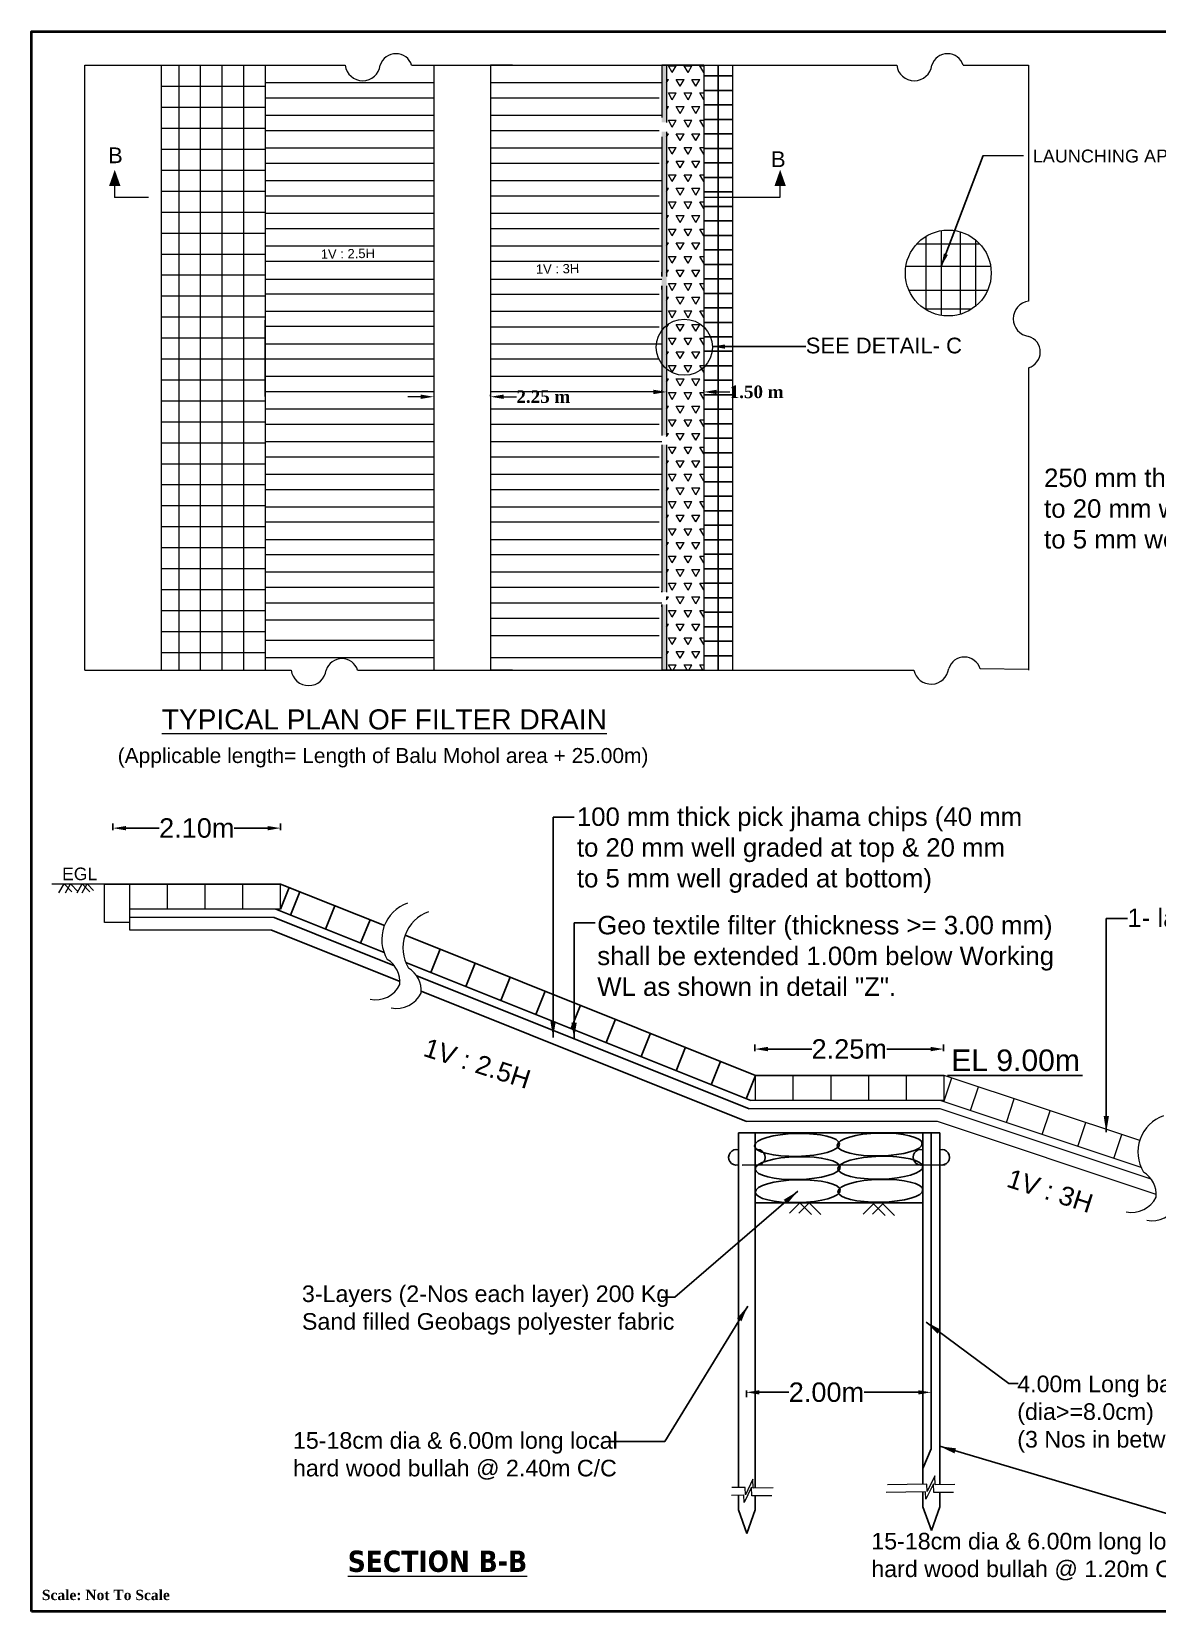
# Model space of a CAD drawing. Header units: inches. Extents: x -885 to 26362, y -28010 to 990.
# Drawn here: x 4227.8 to 4314.8, y -16490.8 to -16368.8 of the extents above; entities that cross this region are included whole.
import ezdxf

# ---------------------------------------------------------------- set-up
doc = ezdxf.new("R2010")
doc.units = ezdxf.units.IN
doc.header["$MEASUREMENT"] = 0
doc.header["$PDMODE"] = 3
doc.layers.add('Layer1', color=7, linetype='Continuous', lineweight=13)
doc.layers.add('LINE', color=7, linetype='Continuous')
doc.styles.add('dim', font='isocp.shx')
doc.styles.get("Standard").update_dxf_attribs({"font": 'arial.ttf'})
doc.styles.add('TIMES', font='ARIALN.TTF')
doc.dimstyles.new("Arshi's Style", dxfattribs={"dimtxt": 1.25, "dimasz": 1.25, "dimexe": 0.18, "dimexo": 2, "dimgap": 0.09, "dimtad": 0, "dimzin": 0, "dimdsep": 46, "dimtxsty": 'TIMES', "dimcen": 0.09, "dimadec": 4, "dimazin": 0, "dimtfac": 1, "dimtofl": 0, "dimtmove": 0, "dimatfit": 3, "dimfxl": 1, "dimtolj": 1, "dimtzin": 0, "dimarcsym": 0})
doc.dimstyles.get("Standard").update_dxf_attribs({"dimtxt": 0.18, "dimasz": 0.18, "dimexe": 0.18, "dimexo": 0.0625, "dimgap": 0.09, "dimtad": 0, "dimtih": 1, "dimtoh": 1, "dimdec": 4, "dimzin": 0, "dimdsep": 46, "dimtxsty": 'Standard', "dimcen": 0.09, "dimadec": 0, "dimazin": 0, "dimtfac": 1, "dimtdec": 4, "dimtofl": 0, "dimtmove": 0, "dimatfit": 3, "dimfxl": 1, "dimtolj": 1, "dimtzin": 0, "dimarcsym": 0})
doc.dimstyles.new('STANDARD$0', dxfattribs={"dimscale": 0, "dimtxt": 8, "dimasz": 8, "dimexe": 4, "dimexo": 0, "dimgap": 2, "dimtad": 1, "dimdec": 0, "dimzin": 0, "dimdsep": 46, "dimtxsty": 'dim', "dimblk": 'DOTSMALL', "dimcen": 1, "dimclrd": 6, "dimclre": 6, "dimclrt": 256, "dimadec": 0, "dimazin": 0, "dimtfac": 1, "dimtdec": 0, "dimtix": 1, "dimtofl": 0, "dimtmove": 1, "dimatfit": 3, "dimldrblk": 'DOTSMALL', "dimfxl": 6, "dimtolj": 1, "dimtzin": 0, "dimarcsym": 0})

# ---------------------------------------------------------------- blocks, each defined once
blk = doc.blocks.new('*D124')
at = {"layer": 'Defpoints', "color": 0, "linetype": 'ByBlock', "ltscale": 0.5, "transparency": 16777216}
for p in [(4283.07, -16462.61), (4297.35, -16462.8), (4297.35, -16473.89)]:
    blk.add_point(p, dxfattribs=at)
at = {"layer": 'LINE', "color": 0, "lineweight": -2, "ltscale": 0.5, "transparency": 16777216}
for p, q in [((4283.07, -16473.74), (4283.07, -16474.26)), ((4284.07, -16473.89), (4286.36, -16473.89)), ((4296.35, -16473.89), (4292.17, -16473.89)), ((4297.35, -16473.74), (4297.35, -16474.26))]:
    blk.add_line(p, q, dxfattribs=at)
at = {"layer": 'LINE', "color": 0, "linetype": 'ByBlock', "ltscale": 0.5, "transparency": 16777216}
for points in [[(4284.07, -16473.73), (4284.07, -16474.06), (4283.07, -16473.89)], [(4296.35, -16473.73), (4296.35, -16474.06), (4297.35, -16473.89)]]:
    blk.add_solid(points, dxfattribs=at)
at = {"layer": 'LINE', "color": 0, "linetype": 'ByBlock', "lineweight": 20, "ltscale": 0.5, "transparency": 16777216, "insert": (4289.26, -16473.89), "char_height": 1.5, "attachment_point": 5}
blk.add_mtext('\\A1;2.00m', dxfattribs=at)
blk = doc.blocks.new('*D129')
at = {"layer": 'Defpoints', "color": 0, "linetype": 'ByBlock', "ltscale": 0.5, "transparency": 16777216}
for p in [(4247.08, -16430.3), (4234.12, -16434.59), (4247.08, -16434.63)]:
    blk.add_point(p, dxfattribs=at)
at = {"layer": 'LINE', "color": 0, "lineweight": -2, "ltscale": 0.5, "transparency": 16777216}
for p, q in [((4234.12, -16430.45), (4234.12, -16429.94)), ((4247.08, -16430.45), (4247.08, -16429.94)), ((4235.12, -16430.3), (4237.69, -16430.3)), ((4246.08, -16430.3), (4243.5, -16430.3))]:
    blk.add_line(p, q, dxfattribs=at)
at = {"layer": 'LINE', "color": 0, "linetype": 'ByBlock', "ltscale": 0.5, "transparency": 16777216}
for points in [[(4235.12, -16430.14), (4235.12, -16430.47), (4234.12, -16430.3)], [(4246.08, -16430.14), (4246.08, -16430.47), (4247.08, -16430.3)]]:
    blk.add_solid(points, dxfattribs=at)
at = {"layer": 'LINE', "color": 0, "linetype": 'ByBlock', "lineweight": 20, "ltscale": 0.5, "transparency": 16777216, "insert": (4240.6, -16430.3), "char_height": 0.85, "attachment_point": 5}
blk.add_mtext('\\A1;{\\H1.765x;2.10m}', dxfattribs=at)
blk = doc.blocks.new('*D122')
at = {"layer": 'Defpoints', "color": 0, "linetype": 'ByBlock', "ltscale": 0.5, "transparency": 16777216}
for p in [(4298.31, -16447.37), (4283.73, -16451.7), (4298.31, -16451.7)]:
    blk.add_point(p, dxfattribs=at)
at = {"layer": 'LINE', "color": 0, "lineweight": -2, "ltscale": 0.5, "transparency": 16777216}
for p, q in [((4283.73, -16447.52), (4283.73, -16447.01)), ((4298.31, -16447.52), (4298.31, -16447.01)), ((4284.73, -16447.37), (4288.12, -16447.37)), ((4297.31, -16447.37), (4293.93, -16447.37))]:
    blk.add_line(p, q, dxfattribs=at)
at = {"layer": 'LINE', "color": 0, "linetype": 'ByBlock', "ltscale": 0.5, "transparency": 16777216}
for points in [[(4284.73, -16447.2), (4284.73, -16447.54), (4283.73, -16447.37)], [(4297.31, -16447.2), (4297.31, -16447.54), (4298.31, -16447.37)]]:
    blk.add_solid(points, dxfattribs=at)
at = {"layer": 'LINE', "color": 0, "linetype": 'ByBlock', "lineweight": 20, "ltscale": 0.5, "transparency": 16777216, "insert": (4291.02, -16447.37), "char_height": 0.85, "attachment_point": 5}
blk.add_mtext('\\A1;{\\H1.765x;2.25m}', dxfattribs=at)

msp = doc.modelspace()

# ---------------------------------------------------------------- hatches: boundary and pattern name
at = {"linetype": 'Continuous', "lineweight": 20, "ltscale": 0.5}
h = msp.add_hatch(dxfattribs=at)
h.set_pattern_fill('AR-SAND', color=0, scale=0.162)
h.set_pattern_definition([(37.5, (1524.6409, -14653.64669), (-0.010204924, 0.31214545), [0, -0.24624, 0, -0.2754, 0, -0.26325]), (7.5, (1524.6409, -14653.6467), (0.286703826, 0.45718766), [0, -0.13284, 0, -0.22194, 0, -0.08505]), (327.5, (1524.44163, -14653.64669), (0.504490982, 0.000916767), [0, -0.081, 0, -0.2916, 0, -0.3807]), (317.5, (1524.44163, -14653.6467), (0.48699251, 0.14218344), [0, -0.0405, 0, -0.19116, 0, -0.2187])])
h.paths.add_polyline_path([(4276.534288, -16375.77531), (4276.903615, -16375.77531), (4276.903615, -16371.36383), (4276.534288, -16371.36383)])
h.paths.add_polyline_path([(4276.534288, -16399.956517), (4276.903615, -16399.956517), (4276.903615, -16376.50431), (4276.534288, -16376.50431)])
h.paths.add_polyline_path([(4276.903615, -16413.035871), (4276.534288, -16413.035871), (4276.534288, -16418.096986), (4276.903615, -16418.096986)])
h.paths.add_polyline_path([(4276.534288, -16412.057739), (4276.903615, -16412.057739), (4276.903615, -16400.685517), (4276.534288, -16400.685517)])
h = msp.add_hatch(dxfattribs=at)
h.set_pattern_fill('TRIANG', color=0, scale=3.24)
h.set_pattern_definition([(60, (1511.3977, -14653.6467), (-0.6075, 1.05222086), [0.6075, -0.6075]), (120, (1511.3977, -14653.6467), (-1.215, 7e-10), [0.6075, -0.6075]), (0, (1511.094, -14653.1206), (0.6075, 1.05222086), [0.6075, -0.6075])])
h.paths.add_polyline_path([(4276.903615, -16371.36383), (4276.903615, -16418.096986), (4279.773277, -16418.096986), (4279.773277, -16371.36383)])

# ---------------------------------------------------------------- linework, layer by layer
at = {"color": 0, "linetype": 'Continuous', "lineweight": 20, "ltscale": 0.5}
for p, q in [((4231.953132, -16371.36383), (4252.061909, -16371.36383)), ((4231.953132, -16393.728413), (4231.953132, -16371.36383)), ((4237.854521, -16371.36383), (4237.854521, -16418.096986)), ((4239.204228, -16371.36383), (4239.204228, -16418.096986)), ((4240.871763, -16371.36383), (4240.871763, -16418.096986)), ((4242.539299, -16371.36383), (4242.539299, -16418.096986)), ((4242.539299, -16371.36383), (4242.539299, -16418.096986)), ((4244.206835, -16371.36383), (4244.206835, -16418.096986)), ((4245.874371, -16371.36383), (4245.874371, -16418.096986)), ((4257.20539, -16371.36383), (4294.686189, -16371.36383)), ((4258.924224, -16371.36383), (4258.924224, -16418.096986)), ((4263.291142, -16371.36383), (4263.291142, -16418.096986)), ((4264.992141, -16371.36383), (4263.291142, -16371.36383)), ((4263.660468, -16371.36383), (4263.291142, -16371.36383)), ((4264.610303, -16371.36383), (4263.660468, -16371.36383)), ((4264.992141, -16371.36383), (4264.610303, -16371.36383)), ((4276.534288, -16371.36383), (4276.534288, -16375.39461)), ((4279.773277, -16371.36383), (4276.534288, -16371.36383)), ((4276.903615, -16371.36383), (4276.903615, -16375.77531)), ((4279.773277, -16371.36383), (4279.773277, -16418.096986)), ((4299.829671, -16371.36383), (4304.882296, -16371.36383)), ((4304.882296, -16371.36383), (4304.882296, -16389.586927)), ((4237.854521, -16372.98383), (4245.874371, -16372.98383)), ((4237.854521, -16374.60383), (4245.874371, -16374.60383)), ((4237.854521, -16376.22383), (4245.874371, -16376.22383)), ((4276.534288, -16376.88501), (4276.534288, -16387.669362)), ((4276.903615, -16376.50431), (4276.903615, -16387.669362)), ((4237.854521, -16377.84383), (4245.874371, -16377.84383)), ((4301.373206, -16378.336524), (4304.491767, -16378.336524)), ((4237.854521, -16379.46383), (4245.874371, -16379.46383)), ((4234.243052, -16380.699172), (4234.243052, -16381.575308)), ((4237.854521, -16381.08383), (4245.874371, -16381.08383)), ((4285.662754, -16380.699172), (4285.662754, -16381.575308)), ((4236.857681, -16381.575308), (4234.243052, -16381.575308)), ((4285.662754, -16381.575308), (4279.773277, -16381.575308)), ((4237.854521, -16382.70383), (4245.874371, -16382.70383)), ((4237.854521, -16384.32383), (4245.874371, -16384.32383)), ((4296.932239, -16384.591244), (4296.932239, -16390.239151)), ((4298.132525, -16384.141794), (4298.132525, -16390.688601)), ((4299.603796, -16384.230273), (4299.603796, -16390.600123)), ((4300.76535, -16384.839455), (4300.76535, -16389.99094)), ((4237.854521, -16385.94383), (4245.874371, -16385.94383)), ((4296.240071, -16385.160318), (4301.107863, -16385.160318)), ((4295.397213, -16386.894415), (4301.950721, -16386.894415)), ((4237.854521, -16387.56383), (4245.874371, -16387.56383)), ((4276.534288, -16387.669362), (4276.534288, -16387.357963)), ((4276.534288, -16388.398362), (4276.534288, -16399.956517)), ((4276.534288, -16388.65431), (4276.534288, -16388.398362)), ((4276.534288, -16388.698817), (4276.534288, -16388.398362)), ((4276.903615, -16388.398362), (4276.903615, -16400.046018)), ((4237.854521, -16389.18383), (4245.874371, -16389.18383)), ((4301.711179, -16388.75074), (4295.636755, -16388.75074)), ((4237.854521, -16390.80383), (4245.874371, -16390.80383)), ((4300.474294, -16390.202159), (4296.87364, -16390.202159)), ((4245.874371, -16396.945758), (4245.874371, -16391.060881)), ((4237.854521, -16392.42383), (4245.874371, -16392.42383)), ((4231.953132, -16418.096986), (4231.953132, -16393.728413)), ((4237.854521, -16394.04383), (4245.874371, -16394.04383)), ((4237.854521, -16395.66383), (4245.874371, -16395.66383)), ((4276.534288, -16394.781033), (4276.534288, -16395.396635)), ((4279.773277, -16394.781033), (4279.773277, -16395.396635)), ((4304.882296, -16394.730408), (4304.882296, -16418.096986)), ((4257.911724, -16396.972807), (4256.899224, -16396.972807)), ((4263.291142, -16396.922182), (4263.291142, -16396.827007)), ((4264.303642, -16396.972807), (4265.316142, -16396.972807)), ((4275.891115, -16396.601441), (4274.878615, -16396.601441)), ((4276.534288, -16396.550816), (4276.534288, -16396.455641)), ((4279.773277, -16396.550816), (4279.773277, -16396.455641)), ((4280.785777, -16396.601441), (4281.798277, -16396.601441)), ((4237.854521, -16397.28383), (4245.874371, -16397.28383)), ((4237.854521, -16398.90383), (4245.874371, -16398.90383)), ((4237.854521, -16400.52383), (4245.874371, -16400.52383)), ((4276.534288, -16400.685517), (4276.534288, -16412.057739)), ((4276.903615, -16400.685517), (4276.903615, -16412.057739)), ((4237.854521, -16402.14383), (4245.874371, -16402.14383)), ((4237.854521, -16403.76383), (4245.874371, -16403.76383)), ((4237.854521, -16405.38383), (4245.874371, -16405.38383)), ((4237.854521, -16407.00383), (4245.874371, -16407.00383)), ((4237.854521, -16408.62383), (4245.874371, -16408.62383)), ((4237.854521, -16410.24383), (4245.874371, -16410.24383)), ((4237.854521, -16411.86383), (4245.874371, -16411.86383)), ((4276.534288, -16412.057739), (4276.534288, -16411.98231)), ((4276.903615, -16412.433861), (4276.903615, -16412.672669)), ((4237.854521, -16413.48383), (4245.874371, -16413.48383)), ((4276.534288, -16413.035871), (4276.534288, -16418.096986)), ((4276.534288, -16413.19731), (4276.534288, -16413.035871)), ((4276.903615, -16413.035871), (4276.903615, -16418.096986)), ((4237.854521, -16415.10383), (4245.874371, -16415.10383)), ((4245.874371, -16415.774399), (4258.924224, -16415.774399)), ((4237.854521, -16416.72383), (4245.874371, -16416.72383)), ((4231.953132, -16418.096986), (4247.888399, -16418.096986)), ((4253.031881, -16418.096986), (4296.005399, -16418.096986)), ((4264.992141, -16418.096986), (4263.291142, -16418.096986)), ((4263.291142, -16418.096986), (4279.773277, -16418.096986)), ((4264.992141, -16418.096986), (4263.291142, -16418.096986)), ((4263.660468, -16418.096986), (4263.291142, -16418.096986)), ((4264.610303, -16418.096986), (4263.660468, -16418.096986)), ((4264.992141, -16418.096986), (4264.610303, -16418.096986)), ((4279.773277, -16418.096986), (4276.534288, -16418.096986)), ((4304.882296, -16418.032378), (4301.129266, -16417.984388)), ((4298.330179, -16451.437245), (4298.943864, -16449.596187)), ((4313.469092, -16454.43793), (4298.359605, -16449.401434)), ((4300.398251, -16452.126603), (4301.011937, -16450.285545)), ((4314.36047, -16457.429525), (4298.052197, -16451.993434)), ((4313.580696, -16456.520751), (4298.054746, -16451.345434)), ((4303.164611, -16453.048723), (4303.778297, -16451.207665)), ((4314.745011, -16458.597149), (4297.849867, -16452.965434)), ((4305.930972, -16453.970843), (4306.544658, -16452.129785)), ((4308.697332, -16454.892963), (4309.311018, -16453.051905)), ((4311.463693, -16455.815083), (4312.077379, -16453.974025))]:
    msp.add_line(p, q, dxfattribs=at)
at = {"color": 0, "linetype": 'Continuous', "lineweight": 9, "ltscale": 0.5}
for p, q in [((4245.874371, -16372.705682), (4258.924224, -16372.705682)), ((4263.291142, -16372.705682), (4276.534288, -16372.705682)), ((4245.874371, -16373.884489), (4258.924224, -16373.884489)), ((4263.291142, -16373.884489), (4276.340995, -16373.884489)), ((4245.874371, -16375.226341), (4258.924224, -16375.226341)), ((4263.291142, -16375.226341), (4276.534288, -16375.226341)), ((4245.874371, -16376.405148), (4258.924224, -16376.405148)), ((4263.291142, -16376.405148), (4276.340995, -16376.405148)), ((4245.874371, -16377.747), (4258.924224, -16377.747)), ((4263.291142, -16377.747), (4276.534288, -16377.747)), ((4245.874371, -16378.925807), (4258.924224, -16378.925807)), ((4263.291142, -16378.925807), (4276.340995, -16378.925807)), ((4245.874371, -16380.26766), (4258.924224, -16380.26766)), ((4263.291142, -16380.26766), (4276.534288, -16380.26766)), ((4245.874371, -16381.446466), (4258.924224, -16381.446466)), ((4263.291142, -16381.446466), (4276.340995, -16381.446466)), ((4245.874371, -16382.788319), (4258.924224, -16382.788319)), ((4263.291142, -16382.788319), (4276.534288, -16382.788319)), ((4245.874371, -16383.967125), (4258.924224, -16383.967125)), ((4263.291142, -16383.967125), (4276.340995, -16383.967125)), ((4245.874371, -16385.308978), (4258.924224, -16385.308978)), ((4263.291142, -16385.308978), (4276.534288, -16385.308978)), ((4245.874371, -16386.487784), (4258.924224, -16386.487784)), ((4263.291142, -16386.487784), (4276.340995, -16386.487784)), ((4245.874371, -16387.876226), (4258.924224, -16387.876226)), ((4263.291142, -16387.876226), (4276.534288, -16387.876226)), ((4245.874371, -16389.008443), (4258.924224, -16389.008443)), ((4263.291142, -16389.055033), (4276.340995, -16389.055033)), ((4245.874371, -16390.350296), (4258.924224, -16390.350296)), ((4263.291142, -16390.350296), (4276.534288, -16390.350296)), ((4245.874371, -16391.529102), (4258.924224, -16391.529102)), ((4263.291142, -16391.575692), (4276.340995, -16391.575692)), ((4245.874371, -16392.870955), (4258.924224, -16392.870955)), ((4263.291142, -16392.870955), (4276.534288, -16392.870955)), ((4245.874371, -16394.049762), (4258.924224, -16394.049762)), ((4263.291142, -16394.049762), (4276.340995, -16394.049762)), ((4245.874371, -16395.385682), (4258.924224, -16395.385682)), ((4263.291142, -16395.385682), (4276.534288, -16395.385682)), ((4245.874371, -16396.564489), (4258.924224, -16396.564489)), ((4263.291142, -16396.570421), (4276.340995, -16396.570421)), ((4245.874371, -16397.906341), (4258.924224, -16397.906341)), ((4263.291142, -16397.906341), (4276.534288, -16397.906341)), ((4245.874371, -16399.085148), (4258.924224, -16399.085148)), ((4263.291142, -16399.085148), (4276.340995, -16399.085148)), ((4245.874371, -16400.427), (4258.924224, -16400.427)), ((4263.291142, -16400.427), (4276.534288, -16400.427)), ((4245.874371, -16401.605807), (4258.924224, -16401.605807)), ((4263.291142, -16401.605807), (4276.340995, -16401.605807)), ((4245.874371, -16402.94766), (4258.924224, -16402.94766)), ((4263.291142, -16402.94766), (4276.534288, -16402.94766)), ((4245.874371, -16404.126466), (4258.924224, -16404.126466)), ((4263.291142, -16404.126466), (4276.340995, -16404.126466)), ((4245.874371, -16405.468319), (4258.924224, -16405.468319)), ((4263.291142, -16405.468319), (4276.534288, -16405.468319)), ((4245.874371, -16406.647125), (4258.924224, -16406.647125)), ((4263.291142, -16406.647125), (4276.340995, -16406.647125)), ((4245.874371, -16407.988978), (4258.924224, -16407.988978)), ((4263.291142, -16407.988978), (4276.534288, -16407.988978)), ((4245.874371, -16409.167784), (4258.924224, -16409.167784)), ((4263.291142, -16409.167784), (4276.340995, -16409.167784)), ((4245.874371, -16410.509637), (4258.924224, -16410.509637)), ((4263.291142, -16410.509637), (4276.534288, -16410.509637)), ((4245.874371, -16411.688443), (4258.924224, -16411.688443)), ((4263.291142, -16411.688443), (4276.340995, -16411.688443)), ((4245.874371, -16412.906929), (4258.924224, -16412.906929)), ((4263.291142, -16412.906929), (4276.534288, -16412.906929)), ((4263.291142, -16414.085736), (4276.340995, -16414.085736)), ((4245.874371, -16414.209102), (4258.924224, -16414.209102)), ((4263.291142, -16415.426628), (4276.340995, -16415.426628)), ((4245.874371, -16417.116251), (4258.924224, -16417.116251)), ((4263.291142, -16417.116251), (4276.534288, -16417.116251))]:
    msp.add_line(p, q, dxfattribs=at)
at = {"linetype": 'ByBlock', "lineweight": 20, "ltscale": 0.5}
msp.add_line((4238.986504, -16434.626383), (4229.397742, -16434.626383), dxfattribs=at)
at = {"color": 0, "linetype": 'Continuous', "lineweight": -3, "ltscale": 0.5}
for p, q in [((4233.469949, -16434.626383), (4247.077949, -16434.626383)), ((4255.093891, -16437.832759), (4247.077949, -16434.626383)), ((4247.077949, -16436.570383), (4247.748294, -16434.894521)), ((4248.571599, -16435.223842), (4247.849615, -16437.028801)), ((4255.869455, -16440.934654), (4246.578775, -16437.218383)), ((4255.071231, -16439.917447), (4246.703569, -16436.570383)), ((4251.279037, -16436.306818), (4250.557053, -16438.111776)), ((4253.986475, -16437.389793), (4253.264491, -16439.194752)), ((4256.30638, -16442.1563), (4246.369829, -16438.18168)), ((4283.779605, -16449.401434), (4256.705225, -16438.571682)), ((4259.412663, -16439.654657), (4258.690679, -16441.459616)), ((4283.405225, -16451.345434), (4256.749993, -16440.683341)), ((4262.120101, -16440.737633), (4261.398117, -16442.542591)), ((4283.280431, -16451.993434), (4257.597822, -16441.72039)), ((4264.827539, -16441.820608), (4264.105555, -16443.625566)), ((4283.093241, -16452.965434), (4257.946034, -16442.906551)), ((4267.534977, -16442.903583), (4266.812993, -16444.708542)), ((4270.242415, -16443.986558), (4269.520431, -16445.791517)), ((4272.949853, -16445.069533), (4272.227869, -16446.874492)), ((4275.657291, -16446.152509), (4274.935307, -16447.957467)), ((4278.364729, -16447.235484), (4277.642746, -16449.040442)), ((4281.072167, -16448.318459), (4280.350184, -16450.123418)), ((4283.779605, -16449.401434), (4283.057622, -16451.206393)), ((4283.779605, -16449.401434), (4298.359605, -16449.401434)), ((4298.603669, -16449.401434), (4309.042972, -16449.401434)), ((4282.461582, -16453.852567), (4283.757582, -16453.852567)), ((4282.461582, -16453.852567), (4282.461582, -16481.249266)), ((4283.757582, -16453.852567), (4283.757582, -16481.285906)), ((4283.757582, -16453.852567), (4285.933593, -16453.852567)), ((4285.933593, -16453.852567), (4298.013582, -16453.852567)), ((4296.717582, -16453.852567), (4296.717582, -16480.989054)), ((4297.348865, -16453.852567), (4297.348865, -16478.26118)), ((4298.013582, -16453.852567), (4298.013582, -16481.027519)), ((4282.735119, -16456.332076), (4298.429572, -16456.307591)), ((4283.757582, -16459.26036), (4296.717582, -16459.26036)), ((4287.200401, -16459.243871), (4286.40141, -16460.037015)), ((4286.40141, -16460.037015), (4287.200401, -16459.243871)), ((4287.925728, -16459.243871), (4287.126737, -16460.037015)), ((4287.126737, -16460.037015), (4287.925728, -16459.243871)), ((4287.200401, -16459.243871), (4288.100348, -16460.147171)), ((4287.925728, -16459.243871), (4288.825675, -16460.147171)), ((4292.896959, -16459.330685), (4292.097967, -16460.123829)), ((4292.097967, -16460.123829), (4292.896959, -16459.330685)), ((4293.622286, -16459.330685), (4292.823294, -16460.123829)), ((4292.823294, -16460.123829), (4293.622286, -16459.330685)), ((4292.896959, -16459.330685), (4293.796906, -16460.233985)), ((4293.622286, -16459.330685), (4294.522233, -16460.233985)), ((4297.348865, -16478.26118), (4296.717582, -16479.772567)), ((4282.461582, -16481.843169), (4282.461582, -16482.974141)), ((4283.757582, -16481.880754), (4283.757582, -16482.974141)), ((4296.717582, -16481.582956), (4296.717582, -16482.745689)), ((4298.013582, -16481.622366), (4298.013582, -16482.745689)), ((4282.461582, -16482.974141), (4283.109582, -16484.797025)), ((4283.109582, -16484.797025), (4283.757582, -16482.974141)), ((4296.717582, -16482.745689), (4297.365582, -16484.568574)), ((4297.365582, -16484.568574), (4298.013582, -16482.745689))]:
    msp.add_line(p, q, dxfattribs=at)
at = {"color": 0, "linetype": 'Continuous', "lineweight": 20, "ltscale": 0.5}
for points in [[(4279.773277, -16372.187482), (4280.893021, -16372.187482), (4280.893021, -16371.36383)], [(4279.773277, -16371.36383), (4279.773277, -16372.187482)], [(4280.893363, -16372.187482), (4282.013107, -16372.187482), (4282.013107, -16371.36383)], [(4280.893363, -16371.36383), (4280.893363, -16372.187482)], [(4279.773277, -16373.307226), (4280.893021, -16373.307226), (4280.893021, -16372.187482), (4279.773277, -16372.187482), (4279.773277, -16373.307226)], [(4280.893363, -16373.307226), (4282.013107, -16373.307226), (4282.013107, -16372.187482), (4280.893363, -16372.187482), (4280.893363, -16373.307226)], [(4279.773277, -16374.42697), (4280.893021, -16374.42697), (4280.893021, -16373.307226), (4279.773277, -16373.307226), (4279.773277, -16374.42697)], [(4280.893363, -16374.42697), (4282.013107, -16374.42697), (4282.013107, -16373.307226), (4280.893363, -16373.307226), (4280.893363, -16374.42697)], [(4279.773277, -16375.546714), (4280.893021, -16375.546714), (4280.893021, -16374.42697), (4279.773277, -16374.42697), (4279.773277, -16375.546714)], [(4280.893363, -16375.546714), (4282.013107, -16375.546714), (4282.013107, -16374.42697), (4280.893363, -16374.42697), (4280.893363, -16375.546714)], [(4279.773277, -16376.666458), (4280.893021, -16376.666458), (4280.893021, -16375.546714), (4279.773277, -16375.546714), (4279.773277, -16376.666458)], [(4280.893363, -16376.666458), (4282.013107, -16376.666458), (4282.013107, -16375.546714), (4280.893363, -16375.546714), (4280.893363, -16376.666458)], [(4279.773277, -16377.786202), (4280.893021, -16377.786202), (4280.893021, -16376.666458), (4279.773277, -16376.666458), (4279.773277, -16377.786202)], [(4280.893363, -16377.786202), (4282.013107, -16377.786202), (4282.013107, -16376.666458), (4280.893363, -16376.666458), (4280.893363, -16377.786202)], [(4279.773277, -16378.905946), (4280.893021, -16378.905946), (4280.893021, -16377.786202), (4279.773277, -16377.786202), (4279.773277, -16378.905946)], [(4280.893363, -16378.905946), (4282.013107, -16378.905946), (4282.013107, -16377.786202), (4280.893363, -16377.786202), (4280.893363, -16378.905946)], [(4279.773277, -16380.02569), (4280.893021, -16380.02569), (4280.893021, -16378.905946), (4279.773277, -16378.905946), (4279.773277, -16380.02569)], [(4279.773277, -16381.145434), (4280.893021, -16381.145434), (4280.893021, -16380.02569), (4279.773277, -16380.02569), (4279.773277, -16381.145434)], [(4280.893363, -16380.02569), (4282.013107, -16380.02569), (4282.013107, -16378.905946), (4280.893363, -16378.905946), (4280.893363, -16380.02569)], [(4280.893363, -16381.145434), (4282.013107, -16381.145434), (4282.013107, -16380.02569), (4280.893363, -16380.02569), (4280.893363, -16381.145434)], [(4279.773277, -16382.265178), (4280.893021, -16382.265178), (4280.893021, -16381.145434), (4279.773277, -16381.145434), (4279.773277, -16382.265178)], [(4280.893363, -16382.265178), (4282.013107, -16382.265178), (4282.013107, -16381.145434), (4280.893363, -16381.145434), (4280.893363, -16382.265178)], [(4279.773277, -16383.384922), (4280.893021, -16383.384922), (4280.893021, -16382.265178), (4279.773277, -16382.265178), (4279.773277, -16383.384922)], [(4280.893363, -16383.384922), (4282.013107, -16383.384922), (4282.013107, -16382.265178), (4280.893363, -16382.265178), (4280.893363, -16383.384922)], [(4279.773277, -16384.504666), (4280.893021, -16384.504666), (4280.893021, -16383.384922), (4279.773277, -16383.384922), (4279.773277, -16384.504666)], [(4280.893363, -16384.504666), (4282.013107, -16384.504666), (4282.013107, -16383.384922), (4280.893363, -16383.384922), (4280.893363, -16384.504666)], [(4279.773277, -16385.62441), (4280.893021, -16385.62441), (4280.893021, -16384.504666), (4279.773277, -16384.504666), (4279.773277, -16385.62441)], [(4280.893363, -16385.62441), (4282.013107, -16385.62441), (4282.013107, -16384.504666), (4280.893363, -16384.504666), (4280.893363, -16385.62441)], [(4279.773277, -16386.744154), (4280.893021, -16386.744154), (4280.893021, -16385.62441), (4279.773277, -16385.62441), (4279.773277, -16386.744154)], [(4280.893363, -16386.744154), (4282.013107, -16386.744154), (4282.013107, -16385.62441), (4280.893363, -16385.62441), (4280.893363, -16386.744154)], [(4279.773277, -16387.863898), (4280.893021, -16387.863898), (4280.893021, -16386.744154), (4279.773277, -16386.744154), (4279.773277, -16387.863898)], [(4280.893363, -16387.863898), (4282.013107, -16387.863898), (4282.013107, -16386.744154), (4280.893363, -16386.744154), (4280.893363, -16387.863898)], [(4279.773277, -16388.983642), (4280.893021, -16388.983642), (4280.893021, -16387.863898), (4279.773277, -16387.863898), (4279.773277, -16388.983642)], [(4280.893363, -16388.983642), (4282.013107, -16388.983642), (4282.013107, -16387.863898), (4280.893363, -16387.863898), (4280.893363, -16388.983642)], [(4279.773277, -16390.103386), (4280.893021, -16390.103386), (4280.893021, -16388.983642), (4279.773277, -16388.983642), (4279.773277, -16390.103386)], [(4280.893363, -16390.103386), (4282.013107, -16390.103386), (4282.013107, -16388.983642), (4280.893363, -16388.983642), (4280.893363, -16390.103386)], [(4279.773277, -16391.22313), (4280.893021, -16391.22313), (4280.893021, -16390.103386), (4279.773277, -16390.103386), (4279.773277, -16391.22313)], [(4280.893363, -16391.22313), (4282.013107, -16391.22313), (4282.013107, -16390.103386), (4280.893363, -16390.103386), (4280.893363, -16391.22313)], [(4279.773277, -16392.342874), (4280.893021, -16392.342874), (4280.893021, -16391.22313), (4279.773277, -16391.22313), (4279.773277, -16392.342874)], [(4280.893363, -16392.342874), (4282.013107, -16392.342874), (4282.013107, -16391.22313), (4280.893363, -16391.22313), (4280.893363, -16392.342874)], [(4279.773277, -16393.462618), (4280.893021, -16393.462618), (4280.893021, -16392.342874), (4279.773277, -16392.342874), (4279.773277, -16393.462618)], [(4280.893363, -16393.462618), (4282.013107, -16393.462618), (4282.013107, -16392.342874), (4280.893363, -16392.342874), (4280.893363, -16393.462618)], [(4279.773277, -16394.582362), (4280.893021, -16394.582362), (4280.893021, -16393.462618), (4279.773277, -16393.462618), (4279.773277, -16394.582362)], [(4279.773277, -16395.702106), (4280.893021, -16395.702106), (4280.893021, -16394.582362), (4279.773277, -16394.582362), (4279.773277, -16395.702106)], [(4280.893363, -16394.582362), (4282.013107, -16394.582362), (4282.013107, -16393.462618), (4280.893363, -16393.462618), (4280.893363, -16394.582362)], [(4280.893363, -16395.702106), (4282.013107, -16395.702106), (4282.013107, -16394.582362), (4280.893363, -16394.582362), (4280.893363, -16395.702106)], [(4279.773277, -16396.82185), (4280.893021, -16396.82185), (4280.893021, -16395.702106), (4279.773277, -16395.702106), (4279.773277, -16396.82185)], [(4280.893363, -16396.82185), (4282.013107, -16396.82185), (4282.013107, -16395.702106), (4280.893363, -16395.702106), (4280.893363, -16396.82185)], [(4279.773277, -16397.941594), (4280.893021, -16397.941594), (4280.893021, -16396.82185), (4279.773277, -16396.82185), (4279.773277, -16397.941594)], [(4280.893363, -16397.941594), (4282.013107, -16397.941594), (4282.013107, -16396.82185), (4280.893363, -16396.82185), (4280.893363, -16397.941594)], [(4279.773277, -16399.061338), (4280.893021, -16399.061338), (4280.893021, -16397.941594), (4279.773277, -16397.941594), (4279.773277, -16399.061338)], [(4280.893363, -16399.061338), (4282.013107, -16399.061338), (4282.013107, -16397.941594), (4280.893363, -16397.941594), (4280.893363, -16399.061338)], [(4279.773277, -16400.181082), (4280.893021, -16400.181082), (4280.893021, -16399.061338), (4279.773277, -16399.061338), (4279.773277, -16400.181082)], [(4280.893363, -16400.181082), (4282.013107, -16400.181082), (4282.013107, -16399.061338), (4280.893363, -16399.061338), (4280.893363, -16400.181082)], [(4279.773277, -16401.300826), (4280.893021, -16401.300826), (4280.893021, -16400.181082), (4279.773277, -16400.181082), (4279.773277, -16401.300826)], [(4280.893363, -16401.300826), (4282.013107, -16401.300826), (4282.013107, -16400.181082), (4280.893363, -16400.181082), (4280.893363, -16401.300826)], [(4279.773277, -16402.42057), (4280.893021, -16402.42057), (4280.893021, -16401.300826), (4279.773277, -16401.300826), (4279.773277, -16402.42057)], [(4280.893363, -16402.42057), (4282.013107, -16402.42057), (4282.013107, -16401.300826), (4280.893363, -16401.300826), (4280.893363, -16402.42057)], [(4279.773277, -16403.540314), (4280.893021, -16403.540314), (4280.893021, -16402.42057), (4279.773277, -16402.42057), (4279.773277, -16403.540314)], [(4280.893363, -16403.540314), (4282.013107, -16403.540314), (4282.013107, -16402.42057), (4280.893363, -16402.42057), (4280.893363, -16403.540314)], [(4279.773277, -16404.660058), (4280.893021, -16404.660058), (4280.893021, -16403.540314), (4279.773277, -16403.540314), (4279.773277, -16404.660058)], [(4280.893363, -16404.660058), (4282.013107, -16404.660058), (4282.013107, -16403.540314), (4280.893363, -16403.540314), (4280.893363, -16404.660058)], [(4279.773277, -16405.779802), (4280.893021, -16405.779802), (4280.893021, -16404.660058), (4279.773277, -16404.660058), (4279.773277, -16405.779802)], [(4280.893363, -16405.779802), (4282.013107, -16405.779802), (4282.013107, -16404.660058), (4280.893363, -16404.660058), (4280.893363, -16405.779802)], [(4279.773277, -16406.899546), (4280.893021, -16406.899546), (4280.893021, -16405.779802), (4279.773277, -16405.779802), (4279.773277, -16406.899546)], [(4280.893363, -16406.899546), (4282.013107, -16406.899546), (4282.013107, -16405.779802), (4280.893363, -16405.779802), (4280.893363, -16406.899546)], [(4279.773277, -16408.01929), (4280.893021, -16408.01929), (4280.893021, -16406.899546), (4279.773277, -16406.899546), (4279.773277, -16408.01929)], [(4279.773277, -16409.139034), (4280.893021, -16409.139034), (4280.893021, -16408.01929), (4279.773277, -16408.01929), (4279.773277, -16409.139034)], [(4280.893363, -16408.01929), (4282.013107, -16408.01929), (4282.013107, -16406.899546), (4280.893363, -16406.899546), (4280.893363, -16408.01929)], [(4280.893363, -16409.139034), (4282.013107, -16409.139034), (4282.013107, -16408.01929), (4280.893363, -16408.01929), (4280.893363, -16409.139034)], [(4279.773277, -16410.258778), (4280.893021, -16410.258778), (4280.893021, -16409.139034), (4279.773277, -16409.139034), (4279.773277, -16410.258778)], [(4280.893363, -16410.258778), (4282.013107, -16410.258778), (4282.013107, -16409.139034), (4280.893363, -16409.139034), (4280.893363, -16410.258778)], [(4279.773277, -16411.378522), (4280.893021, -16411.378522), (4280.893021, -16410.258778), (4279.773277, -16410.258778), (4279.773277, -16411.378522)], [(4280.893363, -16411.378522), (4282.013107, -16411.378522), (4282.013107, -16410.258778), (4280.893363, -16410.258778), (4280.893363, -16411.378522)], [(4279.773277, -16412.498266), (4280.893021, -16412.498266), (4280.893021, -16411.378522), (4279.773277, -16411.378522), (4279.773277, -16412.498266)], [(4280.893363, -16412.498266), (4282.013107, -16412.498266), (4282.013107, -16411.378522), (4280.893363, -16411.378522), (4280.893363, -16412.498266)], [(4279.773277, -16413.61801), (4280.893021, -16413.61801), (4280.893021, -16412.498266), (4279.773277, -16412.498266), (4279.773277, -16413.61801)], [(4280.893363, -16413.61801), (4282.013107, -16413.61801), (4282.013107, -16412.498266), (4280.893363, -16412.498266), (4280.893363, -16413.61801)], [(4279.773277, -16414.737754), (4280.893021, -16414.737754), (4280.893021, -16413.61801), (4279.773277, -16413.61801), (4279.773277, -16414.737754)], [(4280.893363, -16414.737754), (4282.013107, -16414.737754), (4282.013107, -16413.61801), (4280.893363, -16413.61801), (4280.893363, -16414.737754)], [(4279.773277, -16415.857498), (4280.893021, -16415.857498), (4280.893021, -16414.737754), (4279.773277, -16414.737754), (4279.773277, -16415.857498)], [(4280.893363, -16415.857498), (4282.013107, -16415.857498), (4282.013107, -16414.737754), (4280.893363, -16414.737754), (4280.893363, -16415.857498)], [(4279.773277, -16416.977242), (4280.893021, -16416.977242), (4280.893021, -16415.857498), (4279.773277, -16415.857498), (4279.773277, -16416.977242)], [(4280.893363, -16416.977242), (4282.013107, -16416.977242), (4282.013107, -16415.857498), (4280.893363, -16415.857498), (4280.893363, -16416.977242)], [(4279.773277, -16418.096986), (4280.893021, -16418.096986), (4280.893021, -16416.977242), (4279.773277, -16416.977242), (4279.773277, -16418.096986)], [(4280.893363, -16418.096986), (4282.013107, -16418.096986), (4282.013107, -16416.977242), (4280.893363, -16416.977242), (4280.893363, -16418.096986)]]:
    msp.add_lwpolyline(points, dxfattribs=at)
at = {"linetype": 'ByBlock', "lineweight": 20, "ltscale": 0.5}
for points in [[(4229.95095, -16435.303351), (4230.350347, -16434.609032), (4230.940754, -16435.233934)], [(4230.454519, -16435.303351), (4230.853916, -16434.609032), (4231.444324, -16435.233934)], [(4231.350256, -16435.303351), (4231.749653, -16434.609032), (4232.340061, -16435.233934)], [(4231.739549, -16435.303351), (4232.138946, -16434.609032), (4232.612093, -16435.109823)]]:
    msp.add_lwpolyline(points, dxfattribs=at)
at = {"color": 0, "linetype": 'Continuous', "lineweight": 20, "ltscale": 0.5}
for centre, radius in [((4298.673967, -16387.415198), 3.31788), ((4278.273876, -16393.142165), 2.168677)]:
    msp.add_circle(centre, radius, dxfattribs=at)
for centre, radius, start, end in [((4253.420925, -16371.185104), 1.370718, 187.49204639, 352.71162831), ((4255.992233, -16371.735978), 1.268954, 17.05388381, 162.71776033), ((4296.045206, -16371.185104), 1.370718, 187.49204639, 352.71162831), ((4298.616513, -16371.735978), 1.268954, 17.05388381, 162.71776033), ((4305.061022, -16390.945943), 1.370718, 97.49204976, 262.71163179), ((4304.510149, -16393.517251), 1.268954, 287.05388479, 72.71776363), ((4251.818723, -16418.469134), 1.268954, 17.05388381, 162.71776033), ((4299.916109, -16418.356536), 1.268954, 17.05388381, 162.71776033), ((4249.247416, -16417.91826), 1.370718, 187.49204639, 352.71162831), ((4297.344801, -16417.805662), 1.370718, 192.2708833, 352.71162831), ((4257.876191, -16438.905469), 2.981929, 109.62659206, 211.13536268), ((4259.515643, -16439.568405), 2.981929, 109.62659206, 211.13536268), ((4254.244606, -16442.204742), 2.062342, 355.14367632, 58.44668001), ((4255.884058, -16442.867678), 2.062342, 355.14367632, 58.44668001), ((4254.40347, -16441.460213), 2.107104, 258.6073122, 334.1381972), ((4256.042921, -16442.123148), 2.107104, 258.6073122, 334.1381972), ((4316.314501, -16455.329865), 2.981929, 109.62659206, 211.13536268), ((4312.682917, -16458.629138), 2.062342, 355.14367632, 58.44668001), ((4312.84178, -16457.884608), 2.107104, 258.6073122, 334.1381972), ((4314.434326, -16458.526164), 2.107104, 258.6073122, 334.1381972)]:
    msp.add_arc(centre, radius, start, end, dxfattribs=at)
at = {"color": 0, "linetype": 'Continuous', "lineweight": -3, "ltscale": 0.5}
for centre, start, end in [((4282.303966, -16455.729829), 74.82841692, 283.69207692), ((4283.927582, -16455.729829), 253.60409939, 105.17158308), ((4296.559966, -16455.729829), 74.82841692, 283.69207692), ((4298.171198, -16455.729829), 253.60409939, 105.17158308)]:
    msp.add_arc(centre, 0.602253, start, end, dxfattribs=at)
for centre in [(4286.988135, -16454.77684), (4293.378372, -16454.742193), (4287.036312, -16456.569862), (4293.426548, -16456.535215), (4287.041457, -16458.35391), (4293.431693, -16458.319263)]:
    msp.add_ellipse(centre, major_axis=(3.284803, 0.069982), ratio=0.2688416107)
at = {"color": 0, "linetype": 'Continuous', "lineweight": 20, "ltscale": 0.5}
for points in [[(4233.818394, -16380.699172), (4234.707441, -16380.699172), (4234.261106, -16379.438227)], [(4285.238096, -16380.699172), (4286.127143, -16380.699172), (4285.680807, -16379.438227)], [(4257.911724, -16396.804057), (4257.911724, -16397.141557), (4258.924224, -16396.972807)], [(4264.303642, -16396.804057), (4264.303642, -16397.141557), (4263.291142, -16396.972807)], [(4275.891115, -16396.432691), (4275.891115, -16396.770191), (4276.903615, -16396.601441)], [(4280.785777, -16396.432691), (4280.785777, -16396.770191), (4279.773277, -16396.601441)]]:
    msp.add_solid(points, dxfattribs=at)
at = {"layer": 'Layer1', "color": 7, "lineweight": 20}
for p, q in [((4233.469949, -16437.584017), (4233.469949, -16434.626383)), ((4235.413949, -16436.606104), (4235.413949, -16434.626383)), ((4235.413949, -16437.584017), (4235.413949, -16434.626383)), ((4235.413949, -16438.18168), (4235.413949, -16434.626383)), ((4238.329949, -16436.595169), (4238.329949, -16434.626383)), ((4241.245949, -16436.581318), (4241.245949, -16434.626383)), ((4241.245949, -16436.570383), (4241.245949, -16434.626383)), ((4241.245949, -16436.570383), (4241.245949, -16434.626383)), ((4244.161949, -16436.570383), (4244.161949, -16434.626383)), ((4247.077949, -16436.570383), (4247.077949, -16434.626383)), ((4247.077949, -16436.570383), (4235.413949, -16436.570383)), ((4246.578775, -16437.218383), (4235.413949, -16437.218383)), ((4246.578775, -16437.218383), (4235.413949, -16437.218383)), ((4247.077949, -16436.570383), (4238.329949, -16436.570383)), ((4235.413949, -16437.584017), (4233.469949, -16437.584017)), ((4246.369829, -16438.18168), (4235.413949, -16438.18168)), ((4283.779605, -16451.37022), (4283.779605, -16449.401434)), ((4286.695605, -16451.345434), (4286.695605, -16449.401434)), ((4289.611605, -16451.37022), (4289.611605, -16449.401434)), ((4292.527605, -16451.356369), (4292.527605, -16449.401434)), ((4292.527605, -16451.345434), (4292.527605, -16449.401434)), ((4292.527605, -16451.345434), (4292.527605, -16449.401434)), ((4295.443605, -16451.345434), (4295.443605, -16449.401434)), ((4298.359605, -16451.345434), (4298.359605, -16449.401434)), ((4297.686228, -16451.993434), (4283.280431, -16451.993434)), ((4298.052197, -16451.993434), (4283.280431, -16451.993434)), ((4298.359605, -16451.345434), (4283.405225, -16451.345434)), ((4298.359605, -16451.345434), (4289.611605, -16451.345434)), ((4297.849867, -16452.965434), (4283.093241, -16452.965434))]:
    msp.add_line(p, q, dxfattribs=at)
at = {"layer": 'LINE', "color": 7, "lineweight": 40, "ltscale": 0.5}
msp.add_lwpolyline([(4227.834518, -16490.817026), (4227.834518, -16368.760166), (4400.440177, -16368.760166), (4400.440177, -16490.817026), (4227.834518, -16490.817026)], close=True, dxfattribs=at)
at = {"layer": 'LINE', "color": 7, "lineweight": 20, "ltscale": 0.5}
for points in [[(4285.029549, -16481.87519), (4283.499907, -16481.881881), (4283.475852, -16481.206297), (4282.893461, -16482.396211), (4282.865667, -16481.837668), (4281.927048, -16481.850445)], [(4285.131829, -16481.279895), (4283.602187, -16481.286586), (4283.578133, -16480.611002), (4282.995741, -16481.800916), (4282.967947, -16481.242374), (4281.955217, -16481.256159)], [(4299.087992, -16481.617667), (4297.558351, -16481.624358), (4297.534296, -16480.948773), (4296.951904, -16482.138688), (4296.924111, -16481.580145), (4293.872715, -16481.62168)], [(4299.190273, -16481.022372), (4297.660631, -16481.029063), (4297.636576, -16480.353479), (4297.054185, -16481.543393), (4297.026391, -16480.98485), (4293.974995, -16481.026385)]]:
    msp.add_lwpolyline(points, dxfattribs=at)

# ---------------------------------------------------------------- texts
at = {"color": 0, "linetype": 'Continuous', "lineweight": 20, "ltscale": 0.5}
for s, insert, char_height, width, attachment_point in [(' B', (4233.275493, -16377.710453), 1.215, 2.03263507, 1), (' B', (4284.501522, -16378.010706), 1.215, 2.03263507, 1), ('LAUNCHING APRON', (4311.979724, -16377.87562), 0.99805402, 42.08313714, 2), ('SEE DETAIL- C', (4287.659359, -16392.406702), 1.215, 13.36302869, 1), ('                            {\\LTYPICAL PLAN OF FILTER DRAIN}', (4220.990636, -16421.122353), 1.5552, 79.52395916, 1), ('EL 9.00m ', (4298.903266, -16447.402734), 1.6623474, 28.93936125, 1), ('{\\fTahoma|b1|i0|c0|p34;\\LSECTION B-B}', (4259.197826, -16486.122837), 1.64025, 30.73216689, 2)]:
    msp.add_mtext(s, dxfattribs=dict(at, insert=insert, char_height=char_height, width=width, attachment_point=attachment_point))
at = {"color": 0, "linetype": 'Continuous', "lineweight": 20, "ltscale": 0.5, "attachment_point": 1}
for s, insert, char_height, width, rotation in [('1V : 2.5H', (4250.176459, -16385.595518), 0.7188543, 6.21968595, 0.99672097), ('1V : 3H', (4266.798212, -16386.75883), 0.7188543, 6.21968595, 0.99672097), ('1V : 2.5H', (4258.456117, -16446.484616), 1.458, 11.30407047, 342.18661165), ('1V : 3H', (4303.535984, -16456.588352), 1.458, 11.30407047, 342.18661165)]:
    msp.add_mtext(s, dxfattribs=dict(at, insert=insert, char_height=char_height, width=width, rotation=rotation))
at = {"color": 0, "linetype": 'Continuous', "lineweight": 20, "ltscale": 0.5}
for s, insert, char_height, attachment_point in [('\\A1;{\\fTimes New Roman|b1|i0|c0|p18;\\H1.6x;2.25 m}', (4267.381852, -16396.972807), 0.6075, 5), ('\\A1;{\\fTimes New Roman|b1|i0|c0|p18;\\H1.6x;1.50 m}', (4283.863987, -16396.601441), 0.6075, 5), ('250 mm thick pick jhama chips (40 mm\\Pto 20 mm well graded at top & 20 mm \\Pto 5 mm well graded at bottom) ', (4306.079425, -16402.519251), 1.425195, 1), ('100 mm thick pick jhama chips (40 mm\\Pto 20 mm well graded at top & 20 mm \\Pto 5 mm well graded at bottom) ', (4269.972731, -16428.70421), 1.425195, 1), ('EGL', (4230.190829, -16433.34924), 0.972, 1), ('Geo textile filter (thickness >= 3.00 mm)\\Pshall be extended 1.00m below Working \\PWL as shown in detail "Z".', (4271.547594, -16437.082951), 1.425195, 1), ('1- layer 450x450x300 C.C block', (4312.51601, -16436.511658), 1.425195, 1), ('3-Layers (2-Nos each layer) 200 Kg \\PSand filled Geobags polyester fabric ', (4248.728389, -16465.632322), 1.2826755, 1), ('4.00m Long bamboo \\P(dia>=8.0cm) \\P(3 Nos in between two bullah)', (4304.005378, -16472.600212), 1.2826755, 1), ('15-18cm dia & 6.00m long local\\Phard wood bullah @ 2.40m C/C ', (4248.033785, -16476.965658), 1.2826755, 1), ('15-18cm dia & 6.00m long local\\Phard wood bullah @ 1.20m C/C ', (4292.727367, -16484.74843), 1.2826755, 1)]:
    msp.add_mtext(s, dxfattribs=dict(at, insert=insert, char_height=char_height, attachment_point=attachment_point))
at = {"color": 0, "lineweight": 20, "insert": (4234.488772, -16424.11212), "char_height": 1.1583, "attachment_point": 1}
msp.add_mtext('(Applicable length= Length of Balu Mohol area + 25.00m)', dxfattribs=at)
at = {"layer": 'LINE', "color": 7, "lineweight": 20, "ltscale": 0.5, "insert": (4228.630352, -16489.14868), "char_height": 0.79346099, "width": 23.51950382, "attachment_point": 1}
msp.add_mtext('{\\fTimes New Roman|b1|i0|c0|p18;Scale: Not To Scale}', dxfattribs=at)

# ---------------------------------------------------------------- dimensions: what is measured, and where the dimension line sits
at = {"layer": 'LINE', "color": 0, "linetype": 'ByBlock', "lineweight": 20, "ltscale": 0.5}
for base, p1, p2, text, picture, middle in [((4247.077949, -16430.301769), (4234.117949, -16434.590811), (4247.077949, -16434.626383), '{\\H1.765x;2.10m}', '*D129', (4240.597949, -16430.301769)), ((4298.313101, -16447.371118), (4283.733101, -16451.695731), (4298.313101, -16451.695731), '{\\H1.765x;2.25m}', '*D122', (4291.023101, -16447.371118))]:
    dim = msp.add_linear_dim(base=base, p1=p1, p2=p2, text=text, dimstyle='STANDARD$0', override={"dimscale": 1, "dimtxt": 0.85, "dimasz": 1, "dimexe": 0.364, "dimexo": 0.219, "dimgap": 0.09, "dimtad": 0, "dimlfac": 1000, "dimtxsty": 'Standard', "dimcen": 0.09, "dimclrd": 0, "dimclre": 0, "dimclrt": 0, "dimtix": 0, "dimtmove": 0, "dimfxl": 0.15, "dimfxlon": 1}, dxfattribs=at)
    dim.commit()
    dim.dimension.update_dxf_attribs({"geometry": picture, "text_midpoint": middle})
dim = msp.add_linear_dim(base=(4297.348865, -16473.892212), p1=(4283.073867, -16462.609105), p2=(4297.348865, -16462.796363), text='2.00m', dimstyle='STANDARD$0', override={"dimscale": 1, "dimtxt": 1.5, "dimasz": 1, "dimexe": 0.364, "dimexo": 0.219, "dimgap": 0.09, "dimtad": 0, "dimlfac": 1000, "dimtxsty": 'Standard', "dimcen": 0.09, "dimclrd": 0, "dimclre": 0, "dimclrt": 0, "dimtix": 0, "dimtmove": 0, "dimfxl": 0.15, "dimfxlon": 1}, dxfattribs=at)
dim.commit()
dim.dimension.update_dxf_attribs({"geometry": '*D124', "text_midpoint": (4289.263076, -16473.892212), "dimtype": 160})

# ---------------------------------------------------------------- leaders
at = {"color": 0, "linetype": 'Continuous', "lineweight": 20, "ltscale": 0.5}
for points in [[(4298.132525, -16386.894415), (4301.373206, -16378.336524)], [(4280.420662, -16393.097817), (4287.654033, -16393.095042)]]:
    msp.add_leader(points, dimstyle='Standard', override={"dimtxt": 850, "dimasz": 1, "dimdec": 2, "dimlfac": 0.001, "dimpost": 'm', "dimfxl": 0.15, "dimfxlon": 1}, dxfattribs=at)
for points in [[(4268.134706, -16446.483748), (4268.140774, -16429.451377), (4269.769376, -16429.455129)], [(4310.885075, -16453.787009), (4310.886755, -16437.272934), (4312.515357, -16437.276686)], [(4269.754507, -16446.583064), (4269.757704, -16437.608411), (4271.386306, -16437.612163)], [(4283.171331, -16467.22489), (4276.763574, -16477.690648), (4272.529397, -16477.690648)], [(4296.962428, -16468.459121), (4303.353251, -16473.199707), (4304.080957, -16473.199707)], [(4298.013582, -16478.059872), (4323.078923, -16485.484147), (4320.063863, -16485.473798)]]:
    msp.add_leader(points, dimstyle="Arshi's Style")
msp.add_leader([(4287.041457, -16458.35391), (4277.538782, -16466.527609), (4276.480238, -16466.527609)], dimstyle="Arshi's Style", override={"dimgap": 0.09, "dimtad": 0})

doc.saveas('drawing.dxf')
